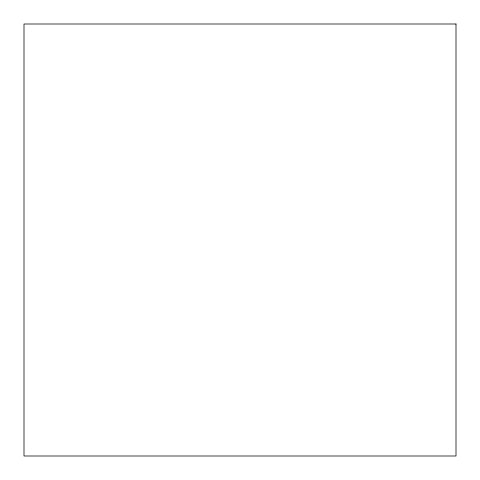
<?xml version="1.0" encoding="UTF-8"?>
<svg xmlns="http://www.w3.org/2000/svg" width="480" height="480" viewBox="0 0 480 480"><rect width="100%" height="100%" fill="white"/><g stroke="black" fill="none" stroke-linecap="round" stroke-linejoin="round"><path stroke-width="0.72" d="M456 24L24 24L24 456L456 456L456 24"/></g></svg>
